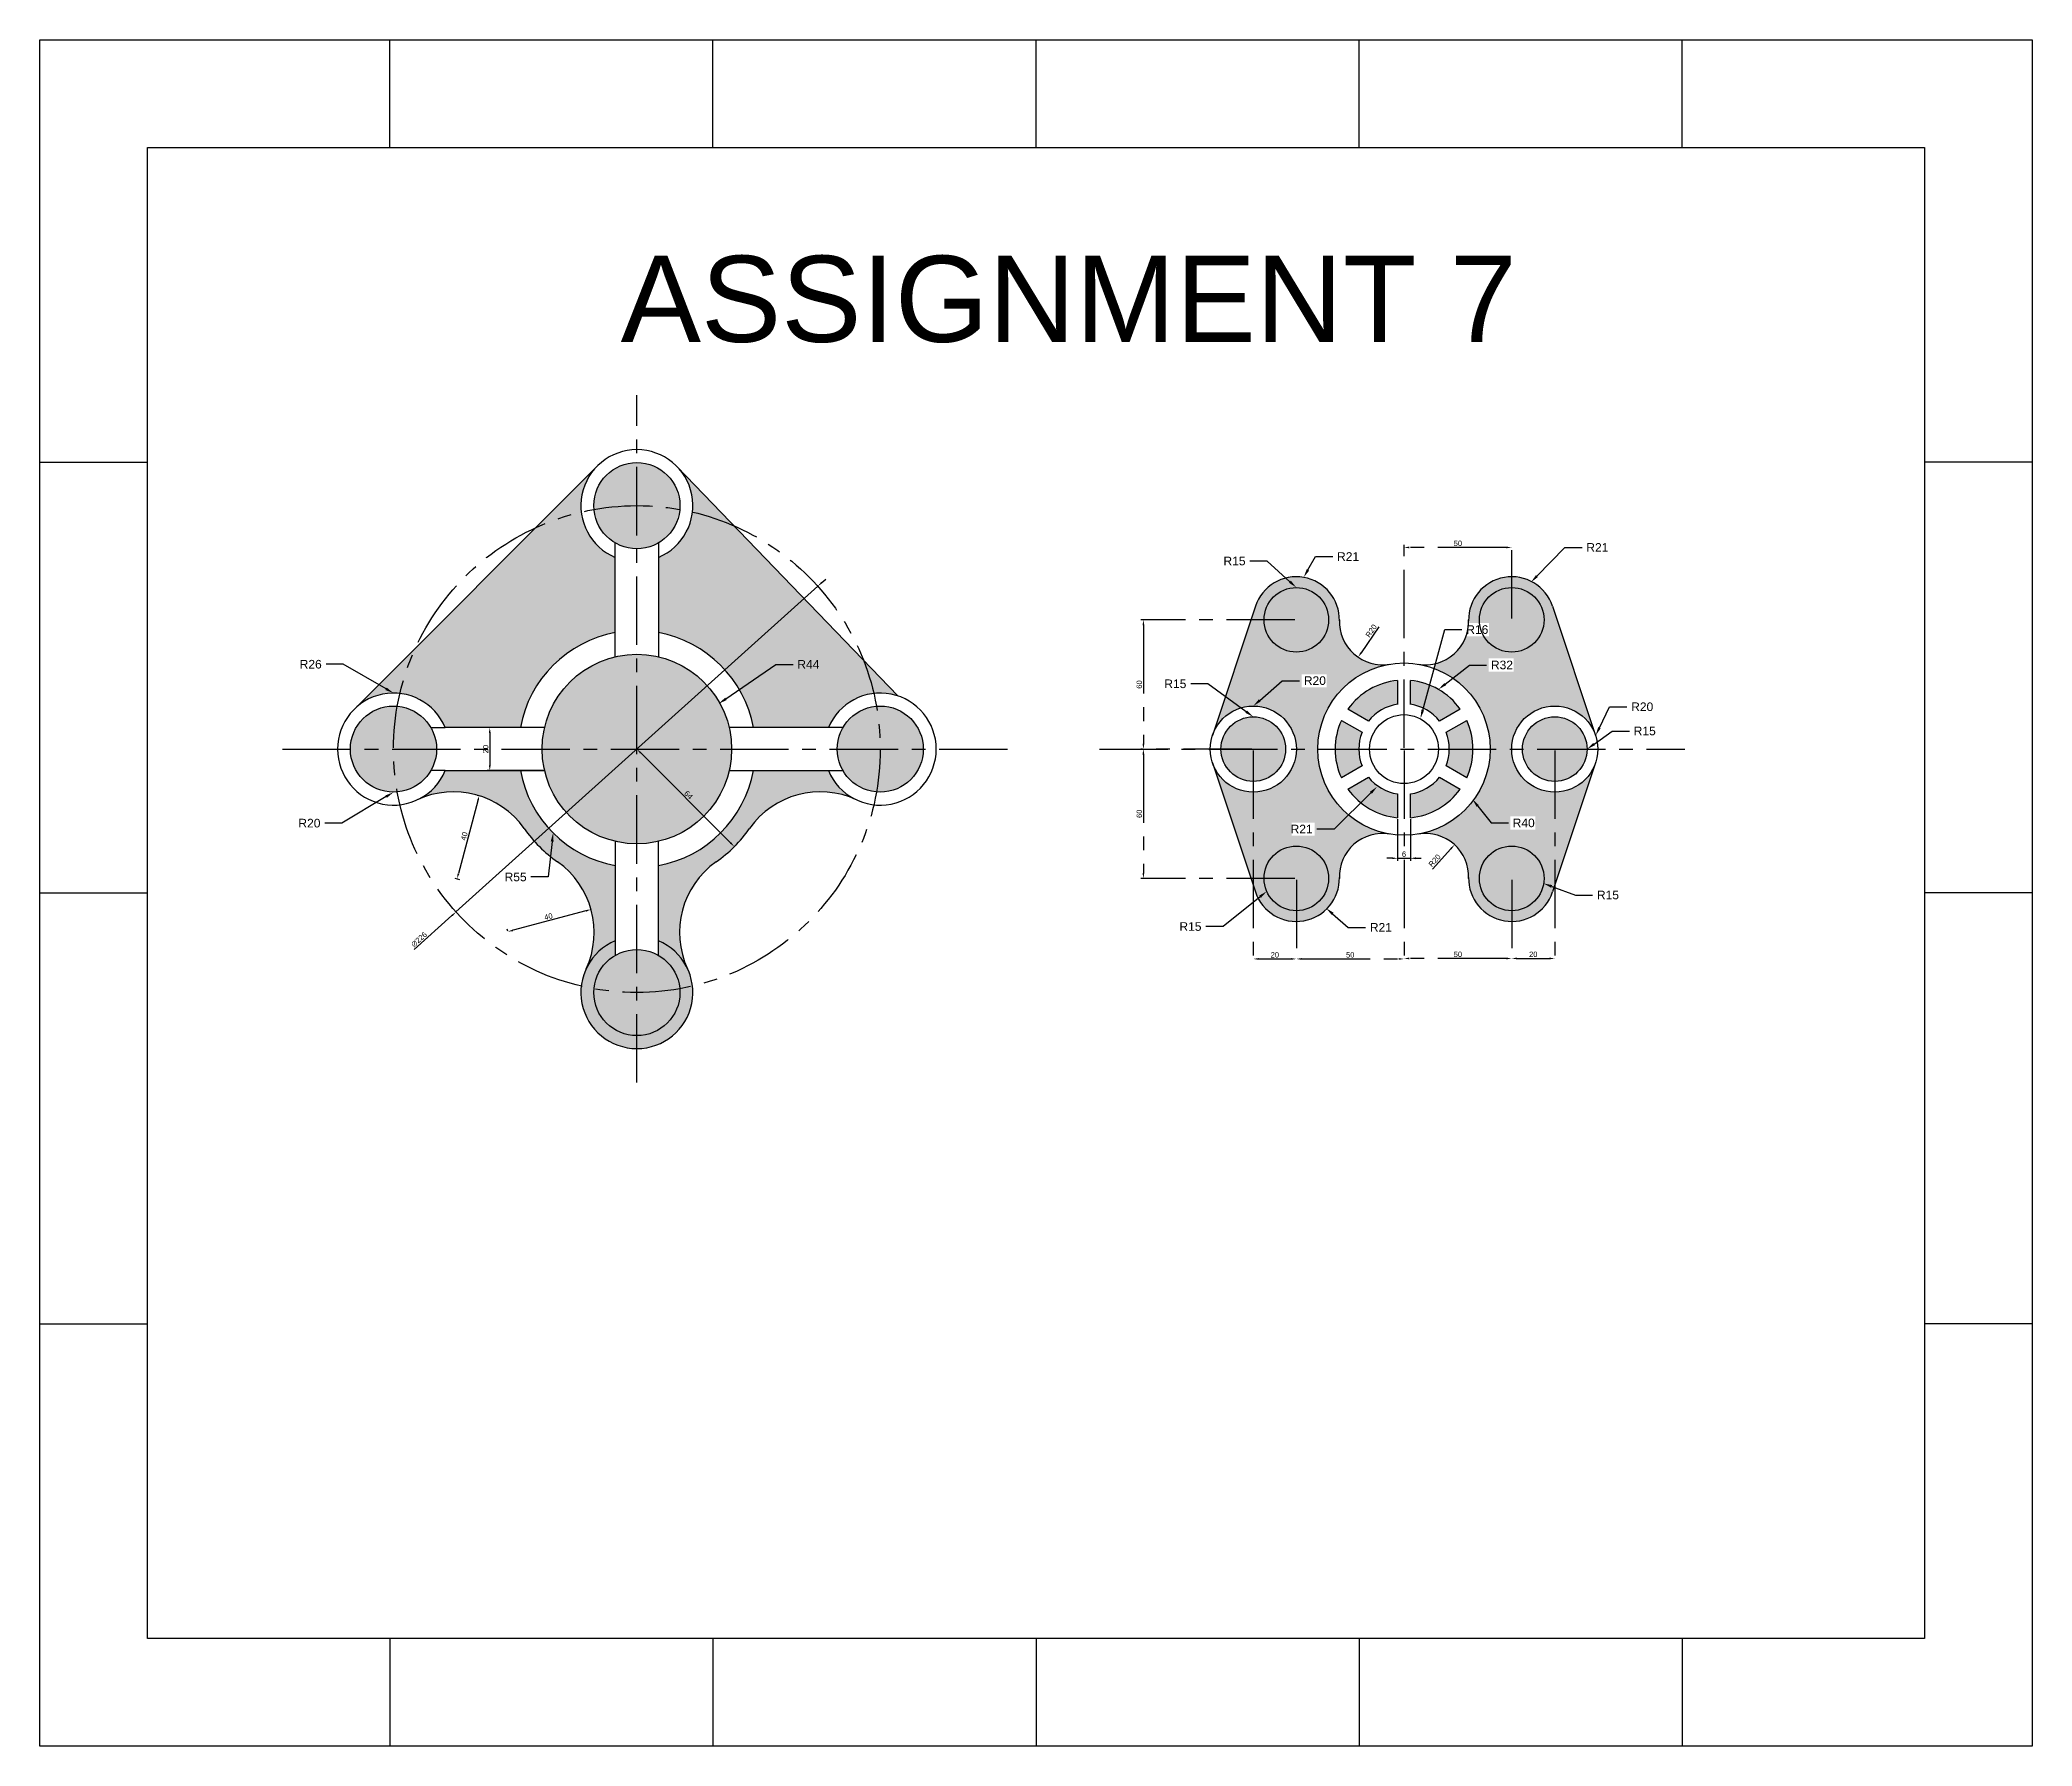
# Model space of a CAD drawing. Header units: millimetres. Extents: x 1730 to 2655, y 849 to 1641.
import ezdxf
from ezdxf import colors
from ezdxf.entities.mleader import LeaderData, LeaderLine
from ezdxf.math import Vec2, Vec3

# ---------------------------------------------------------------- set-up
doc = ezdxf.new("R2010")
doc.units = ezdxf.units.MM
doc.linetypes.add('CENTER', pattern=[50.8, 31.75, -6.35, 6.35, -6.35])
doc.styles.get("Standard").update_dxf_attribs({"font": 'arial.ttf'})
doc.dimstyles.new('ISO-25', dxfattribs={"dimtxt": 2.5, "dimasz": 2.5, "dimexe": 1.25, "dimexo": 0.625, "dimtad": 1, "dimtxsty": 'Standard', "dimcen": 2.5, "dimadec": 0, "dimazin": 0, "dimtfac": 1, "dimtmove": 0, "dimatfit": 3, "dimfxl": 1, "dimarcsym": 0})

# ---------------------------------------------------------------- blocks, each defined once
blk = doc.blocks.new('*U19')
for p, q in [((-3, 5.54), (-3, -5.54)), ((3, -5.54), (3, 5.54))]:
    blk.add_line(p, q)
blk = doc.blocks.new('*U20')
at = {"color": 0, "linetype": 'ByBlock', "lineweight": -2, "transparency": 16777216}
for p, rotation in [((1513.02, 1007.43), 180), ((1490.23, 994.27), 240), ((1535.82, 994.27), 120), ((1490.23, 967.95), 299.9999999999999), ((1535.82, 967.95), 59.99999999999997)]:
    blk.add_blockref('*U19', p, dxfattribs=dict(at, rotation=rotation))
blk.add_blockref('*U19', (1513.02, 954.79), dxfattribs=at)
blk = doc.blocks.new('*D22')
at = {"color": 0, "linetype": 'CENTER', "lineweight": -2, "transparency": 16777216}
for p, q in [((2363.31, 1310.78), (2363.31, 1212.75)), ((2313.31, 1250.78), (2313.31, 1212.75)), ((2315.81, 1214), (2360.81, 1214))]:
    blk.add_line(p, q, dxfattribs=at)
at = {"color": 0, "linetype": 'CENTER', "transparency": 16777216}
for points in [[(2315.81, 1214.42), (2315.81, 1213.58), (2313.31, 1214)], [(2360.81, 1214.42), (2360.81, 1213.58), (2363.31, 1214)]]:
    blk.add_solid(points, dxfattribs=at)
at = {"layer": 'Defpoints', "color": 0, "linetype": 'CENTER', "transparency": 16777216}
for p in [(2363.31, 1311.4), (2313.31, 1251.4), (2363.31, 1214)]:
    blk.add_point(p, dxfattribs=at)
at = {"color": 0, "linetype": 'CENTER', "transparency": 16777216, "insert": (2338.31, 1215.9), "char_height": 2.5, "attachment_point": 5}
blk.add_mtext('50', dxfattribs=at)
blk = doc.blocks.new('*D23')
at = {"color": 0, "linetype": 'CENTER', "lineweight": -2, "transparency": 16777216}
for p, q in [((2363.31, 1310.78), (2363.31, 1212.98)), ((2413.31, 1250.78), (2413.31, 1212.98)), ((2410.81, 1214.23), (2365.81, 1214.23))]:
    blk.add_line(p, q, dxfattribs=at)
at = {"color": 0, "linetype": 'CENTER', "transparency": 16777216}
for points in [[(2365.81, 1214.65), (2365.81, 1213.81), (2363.31, 1214.23)], [(2410.81, 1214.65), (2410.81, 1213.81), (2413.31, 1214.23)]]:
    blk.add_solid(points, dxfattribs=at)
at = {"layer": 'Defpoints', "color": 0, "linetype": 'CENTER', "transparency": 16777216}
for p in [(2363.31, 1311.4), (2413.31, 1251.4), (2363.31, 1214.23)]:
    blk.add_point(p, dxfattribs=at)
at = {"color": 0, "linetype": 'CENTER', "transparency": 16777216, "insert": (2388.31, 1216.13), "char_height": 2.5, "attachment_point": 5}
blk.add_mtext('50', dxfattribs=at)
blk = doc.blocks.new('*D24')
at = {"color": 0, "linetype": 'CENTER', "lineweight": -2, "transparency": 16777216}
for p, q in [((2433.31, 1310.78), (2433.31, 1212.98)), ((2413.31, 1250.78), (2413.31, 1212.98)), ((2415.81, 1214.23), (2430.81, 1214.23))]:
    blk.add_line(p, q, dxfattribs=at)
at = {"color": 0, "linetype": 'CENTER', "transparency": 16777216}
for points in [[(2415.81, 1214.65), (2415.81, 1213.81), (2413.31, 1214.23)], [(2430.81, 1214.65), (2430.81, 1213.81), (2433.31, 1214.23)]]:
    blk.add_solid(points, dxfattribs=at)
at = {"layer": 'Defpoints', "color": 0, "linetype": 'CENTER', "transparency": 16777216}
for p in [(2433.31, 1311.4), (2413.31, 1251.4), (2433.31, 1214.23)]:
    blk.add_point(p, dxfattribs=at)
at = {"color": 0, "linetype": 'CENTER', "transparency": 16777216, "insert": (2423.31, 1216.13), "char_height": 2.5, "attachment_point": 5}
blk.add_mtext('20', dxfattribs=at)
blk = doc.blocks.new('*D25')
at = {"color": 0, "linetype": 'CENTER', "lineweight": -2, "transparency": 16777216}
for p, q in [((2293.31, 1310.78), (2293.31, 1212.75)), ((2313.31, 1250.78), (2313.31, 1212.75)), ((2295.81, 1214), (2310.81, 1214))]:
    blk.add_line(p, q, dxfattribs=at)
at = {"color": 0, "linetype": 'CENTER', "transparency": 16777216}
for points in [[(2295.81, 1214.42), (2295.81, 1213.58), (2293.31, 1214)], [(2310.81, 1214.42), (2310.81, 1213.58), (2313.31, 1214)]]:
    blk.add_solid(points, dxfattribs=at)
at = {"layer": 'Defpoints', "color": 0, "linetype": 'CENTER', "transparency": 16777216}
for p in [(2293.31, 1311.4), (2313.31, 1251.4), (2313.31, 1214)]:
    blk.add_point(p, dxfattribs=at)
at = {"color": 0, "linetype": 'CENTER', "transparency": 16777216, "insert": (2303.31, 1215.9), "char_height": 2.5, "attachment_point": 5}
blk.add_mtext('20', dxfattribs=at)
blk = doc.blocks.new('*D26')
at = {"color": 0, "linetype": 'CENTER', "lineweight": -2, "transparency": 16777216}
for p, q in [((2312.68, 1371.4), (2241.04, 1371.4)), ((2242.29, 1368.9), (2242.29, 1313.9)), ((2292.68, 1311.4), (2241.04, 1311.4))]:
    blk.add_line(p, q, dxfattribs=at)
at = {"color": 0, "linetype": 'CENTER', "transparency": 16777216}
for points in [[(2241.87, 1368.9), (2242.71, 1368.9), (2242.29, 1371.4)], [(2241.87, 1313.9), (2242.71, 1313.9), (2242.29, 1311.4)]]:
    blk.add_solid(points, dxfattribs=at)
at = {"layer": 'Defpoints', "color": 0, "linetype": 'CENTER', "transparency": 16777216}
for p in [(2313.31, 1371.4), (2242.29, 1311.4), (2293.31, 1311.4)]:
    blk.add_point(p, dxfattribs=at)
at = {"color": 0, "linetype": 'CENTER', "transparency": 16777216, "insert": (2240.39, 1341.4), "char_height": 2.5, "attachment_point": 5, "rotation": 90}
blk.add_mtext('60', dxfattribs=at)
blk = doc.blocks.new('*D27')
at = {"color": 0, "linetype": 'CENTER', "lineweight": -2, "transparency": 16777216}
for p, q in [((2292.68, 1311.4), (2241.04, 1311.4)), ((2242.29, 1308.9), (2242.29, 1253.9)), ((2312.68, 1251.4), (2241.04, 1251.4))]:
    blk.add_line(p, q, dxfattribs=at)
at = {"color": 0, "linetype": 'CENTER', "transparency": 16777216}
for points in [[(2241.87, 1308.9), (2242.71, 1308.9), (2242.29, 1311.4)], [(2241.87, 1253.9), (2242.71, 1253.9), (2242.29, 1251.4)]]:
    blk.add_solid(points, dxfattribs=at)
at = {"layer": 'Defpoints', "color": 0, "linetype": 'CENTER', "transparency": 16777216}
for p in [(2293.31, 1311.4), (2242.29, 1251.4), (2313.31, 1251.4)]:
    blk.add_point(p, dxfattribs=at)
at = {"color": 0, "linetype": 'CENTER', "transparency": 16777216, "insert": (2240.39, 1281.4), "char_height": 2.5, "attachment_point": 5, "rotation": 90}
blk.add_mtext('60', dxfattribs=at)
blk = doc.blocks.new('*D28')
at = {"color": 0, "linetype": 'CENTER', "lineweight": -2, "transparency": 16777216}
for p, q in [((2363.31, 1312.03), (2363.31, 1406.25)), ((2413.31, 1372.03), (2413.31, 1406.25)), ((2410.81, 1405), (2365.81, 1405))]:
    blk.add_line(p, q, dxfattribs=at)
at = {"color": 0, "linetype": 'CENTER', "transparency": 16777216}
for points in [[(2365.81, 1405.42), (2365.81, 1404.59), (2363.31, 1405)], [(2410.81, 1405.42), (2410.81, 1404.59), (2413.31, 1405)]]:
    blk.add_solid(points, dxfattribs=at)
at = {"layer": 'Defpoints', "color": 0, "linetype": 'CENTER', "transparency": 16777216}
for p in [(2363.31, 1405), (2413.31, 1371.4), (2363.31, 1311.4)]:
    blk.add_point(p, dxfattribs=at)
at = {"color": 0, "linetype": 'CENTER', "transparency": 16777216, "insert": (2388.31, 1406.9), "char_height": 2.5, "attachment_point": 5}
blk.add_mtext('50', dxfattribs=at)
blk = doc.blocks.new('*D29')
at = {"color": 0, "linetype": 'CENTER', "lineweight": -2, "transparency": 16777216}
blk.add_line((2376.48, 1255.72), (2385.1, 1265.18), dxfattribs=at)
at = {"color": 0, "linetype": 'CENTER', "transparency": 16777216}
blk.add_solid([(2384.79, 1265.46), (2385.41, 1264.9), (2386.78, 1267.03)], dxfattribs=at)
at = {"layer": 'Defpoints', "color": 0, "linetype": 'CENTER', "transparency": 16777216}
for p in [(2386.78, 1267.03), (2373.31, 1252.24)]:
    blk.add_point(p, dxfattribs=at)
at = {"color": 0, "linetype": 'CENTER', "transparency": 16777216, "insert": (2377.5, 1259.67), "char_height": 2.5, "attachment_point": 5, "rotation": 47.67601}
blk.add_mtext('R20', dxfattribs=at)
blk = doc.blocks.new('*D30')
at = {"color": 0, "linetype": 'CENTER', "lineweight": -2, "transparency": 16777216}
for p, q in [((2360.31, 1278.92), (2360.31, 1259.48)), ((2366.31, 1278.92), (2366.31, 1259.48)), ((2357.81, 1260.73), (2355.31, 1260.73)), ((2360.31, 1260.73), (2366.31, 1260.73)), ((2368.81, 1260.73), (2371.31, 1260.73))]:
    blk.add_line(p, q, dxfattribs=at)
at = {"color": 0, "linetype": 'CENTER', "transparency": 16777216}
for points in [[(2357.81, 1261.15), (2357.81, 1260.31), (2360.31, 1260.73)], [(2368.81, 1261.15), (2368.81, 1260.31), (2366.31, 1260.73)]]:
    blk.add_solid(points, dxfattribs=at)
at = {"layer": 'Defpoints', "color": 0, "linetype": 'CENTER', "transparency": 16777216}
for p in [(2360.31, 1279.54), (2366.31, 1279.54), (2366.31, 1260.73)]:
    blk.add_point(p, dxfattribs=at)
at = {"color": 0, "linetype": 'CENTER', "transparency": 16777216, "insert": (2363.31, 1262.63), "char_height": 2.5, "attachment_point": 5}
blk.add_mtext('6', dxfattribs=at)
blk = doc.blocks.new('*D31')
at = {"color": 0, "linetype": 'CENTER', "lineweight": -2, "transparency": 16777216}
blk.add_line((2351.67, 1368.2), (2343.39, 1356.13), dxfattribs=at)
at = {"color": 0, "linetype": 'CENTER', "transparency": 16777216}
blk.add_solid([(2343.05, 1356.37), (2343.74, 1355.9), (2341.98, 1354.07)], dxfattribs=at)
at = {"layer": 'Defpoints', "color": 0, "linetype": 'CENTER', "transparency": 16777216}
for p in [(2353.3, 1370.56), (2341.98, 1354.07)]:
    blk.add_point(p, dxfattribs=at)
at = {"color": 0, "linetype": 'CENTER', "transparency": 16777216, "insert": (2348.07, 1366.3), "char_height": 2.5, "attachment_point": 5, "rotation": 55.53745}
blk.add_mtext('R20', dxfattribs=at)
blk = doc.blocks.new('*D32')
at = {"color": 0, "lineweight": -2, "transparency": 16777216}
for p, q in [((2092.94, 1388.68), (2094.8, 1390.35)), ((2091.08, 1387.01), (1923.12, 1235.8)), ((1903.75, 1218.37), (1921.26, 1234.13))]:
    blk.add_line(p, q, dxfattribs=at)
at = {"color": 0, "transparency": 16777216}
for points in [[(2092.66, 1388.99), (2093.22, 1388.37), (2091.08, 1387.01)], [(1920.98, 1234.44), (1921.54, 1233.82), (1923.12, 1235.8)]]:
    blk.add_solid(points, dxfattribs=at)
at = {"layer": 'Defpoints', "color": 0, "transparency": 16777216}
for p in [(2091.08, 1387.01), (1923.12, 1235.8)]:
    blk.add_point(p, dxfattribs=at)
at = {"color": 0, "transparency": 16777216, "insert": (1905.96, 1223.01), "char_height": 2.5, "attachment_point": 5, "rotation": 41.99386}
blk.add_mtext('∅226', dxfattribs=at)
blk = doc.blocks.new('*D33')
at = {"color": 0, "lineweight": -2, "transparency": 16777216}
for p, q in [((2007.54, 1311.85), (2007.98, 1312.29)), ((2050.59, 1267.92), (2008.87, 1309.64)), ((2052.8, 1266.59), (2053.24, 1267.03))]:
    blk.add_line(p, q, dxfattribs=at)
at = {"color": 0, "transparency": 16777216}
for points in [[(2009.16, 1309.93), (2008.57, 1309.34), (2007.1, 1311.4)], [(2050.88, 1268.21), (2050.29, 1267.62), (2052.36, 1266.15)]]:
    blk.add_solid(points, dxfattribs=at)
at = {"layer": 'Defpoints', "color": 0, "transparency": 16777216}
for p in [(2007.1, 1311.4), (2007.1, 1311.4), (2052.36, 1266.15)]:
    blk.add_point(p, dxfattribs=at)
at = {"color": 0, "transparency": 16777216, "insert": (2031.07, 1290.12), "char_height": 2.5, "attachment_point": 5, "rotation": 315}
blk.add_mtext('64', dxfattribs=at)
blk = doc.blocks.new('*D34')
at = {"color": 0, "lineweight": -2, "transparency": 16777216}
for p, q in [((1963.63, 1321.4), (1937.55, 1321.4)), ((1938.8, 1318.9), (1938.8, 1303.9)), ((1963.63, 1301.4), (1937.55, 1301.4))]:
    blk.add_line(p, q, dxfattribs=at)
at = {"color": 0, "transparency": 16777216}
for points in [[(1938.38, 1318.9), (1939.22, 1318.9), (1938.8, 1321.4)], [(1938.38, 1303.9), (1939.22, 1303.9), (1938.8, 1301.4)]]:
    blk.add_solid(points, dxfattribs=at)
at = {"layer": 'Defpoints', "color": 0, "transparency": 16777216}
for p in [(1964.25, 1321.4), (1938.8, 1301.4), (1964.25, 1301.4)]:
    blk.add_point(p, dxfattribs=at)
at = {"color": 0, "transparency": 16777216, "insert": (1936.9, 1311.4), "char_height": 2.5, "attachment_point": 5, "rotation": 90}
blk.add_mtext('20', dxfattribs=at)
blk = doc.blocks.new('*D35')
at = {"color": 0, "lineweight": -2, "transparency": 16777216}
for p, q in [((1933.28, 1287.41), (1924.25, 1253.59)), ((1932.93, 1290.09), (1935.13, 1289.5)), ((1922.62, 1251.44), (1924.82, 1250.85))]:
    blk.add_line(p, q, dxfattribs=at)
at = {"color": 0, "transparency": 16777216}
for points in [[(1932.87, 1287.51), (1933.68, 1287.3), (1933.92, 1289.82)], [(1923.85, 1253.7), (1924.66, 1253.48), (1923.61, 1251.17)]]:
    blk.add_solid(points, dxfattribs=at)
at = {"layer": 'Defpoints', "color": 0, "transparency": 16777216}
for p in [(1932.33, 1290.25), (1922.02, 1251.6), (1923.61, 1251.17)]:
    blk.add_point(p, dxfattribs=at)
at = {"color": 0, "transparency": 16777216, "insert": (1926.93, 1270.99), "char_height": 2.5, "attachment_point": 5, "rotation": 75.06275}
blk.add_mtext('40', dxfattribs=at)
blk = doc.blocks.new('*D36')
at = {"color": 0, "lineweight": -2, "transparency": 16777216}
for p, q in [((1983.44, 1236.33), (1949.62, 1227.31)), ((1985.78, 1237.23), (1985.53, 1238.18)), ((1947.13, 1226.92), (1946.88, 1227.87))]:
    blk.add_line(p, q, dxfattribs=at)
at = {"color": 0, "transparency": 16777216}
for points in [[(1983.33, 1236.73), (1983.54, 1235.93), (1985.85, 1236.97)], [(1949.51, 1227.71), (1949.73, 1226.91), (1947.2, 1226.66)]]:
    blk.add_solid(points, dxfattribs=at)
at = {"layer": 'Defpoints', "color": 0, "transparency": 16777216}
for p in [(1985.94, 1236.63), (1947.2, 1226.66), (1947.3, 1226.32)]:
    blk.add_point(p, dxfattribs=at)
at = {"color": 0, "transparency": 16777216, "insert": (1966.04, 1233.66), "char_height": 2.5, "attachment_point": 5, "rotation": 14.93725}
blk.add_mtext('40', dxfattribs=at)

msp = doc.modelspace()

# ---------------------------------------------------------------- hatches: boundary and pattern name
at = {"linetype": 'CENTER'}
h = msp.add_hatch(color=256, dxfattribs=at)
h.set_gradient(color1=(205, 105, 40), color2=(255, 255, 0), tint=1, name='SPHERICAL')
h.paths.add_polyline_path([(1876.541, 1330.578, -0.5198107), (1918.101, 1321.403), (1953.018, 1321.403, -0.3107409), (1997.101, 1365.487), (1997.101, 1400.403, -0.5337881), (1988.713, 1442.785)])
h.paths.add_polyline_path([(2017.101, 1400.403), (2017.101, 1365.487, -0.3107409), (2061.184, 1321.403), (2096.101, 1321.403, -0.3921052), (2128.248, 1336.094), (2025.828, 1442.439, -0.5278145)])
h.paths.add_polyline_path([(1954.741, 1274.6, 0.0865799), (1970.297, 1259.044, -0.363569), (1983.541, 1209.401, -0.1869552), (1997.101, 1222.403), (1997.101, 1257.32, -0.3107409), (1953.018, 1301.403), (1918.101, 1301.403, -0.1869552), (1905.098, 1287.844, -0.363569)])
h.paths.add_polyline_path([(2043.904, 1259.044, 0.0865799), (2059.46, 1274.6, -0.363569), (2109.104, 1287.844, -0.1869552), (2096.101, 1301.403), (2061.184, 1301.403, -0.3107409), (2017.101, 1257.32), (2017.101, 1222.403, -0.1869552), (2030.661, 1209.401, -0.363569)])
h.paths.add_polyline_path([(2027.101, 1424.403, 1), (1987.101, 1424.403, 1)])
h.paths.add_polyline_path([(1914.101, 1311.403, 1), (1874.101, 1311.403, 1)])
h.paths.add_polyline_path([(2140.101, 1311.403, 1), (2100.101, 1311.403, 1)])
h.paths.add_polyline_path([(2027.101, 1198.403, 1), (1987.101, 1198.403, 1)])
at = {"linetype": 'CENTER', "true_color": 0x4554a5}
h = msp.add_hatch(color=175, dxfattribs=at)
h.set_gradient(color1=(205, 105, 40), color2=(255, 255, 0), tint=1, name='SPHERICAL')
h.paths.add_polyline_path([(2356.633, 1350.843, -0.4706012), (2333.301, 1370.983, 0.859903), (2294.332, 1377.728), (2280.359, 1335.808), (2287.577, 1330.565, -0.5021075), (2313.306, 1311.403), (2323.306, 1311.403, -0.365935)])
h.paths.add_polyline_path([(2315.798, 1340.102), (2315.798, 1346.187), (2327.342, 1346.187), (2327.342, 1340.102)], flags=16)
h.paths.add_polyline_path([(2298.306, 1371.403, -1), (2328.306, 1371.403, -1)], flags=16)
h.paths.add_polyline_path([(2323.306, 1311.403), (2313.306, 1311.403, -0.8508038), (2274.332, 1305.079), (2294.332, 1245.079, 0.859903), (2333.301, 1251.824, -0.4706012), (2356.633, 1271.964, -0.365935)])
h.paths.add_polyline_path([(2321.886, 1277.305), (2321.886, 1271.289), (2311.1, 1271.289), (2311.1, 1277.305)], flags=16)
h.paths.add_polyline_path([(2328.306, 1251.403, -1), (2298.306, 1251.403, -1)], flags=16)
h.paths.add_polyline_path([(2287.577, 1330.565), (2280.359, 1335.808), (2274.332, 1317.728, -0.2443229)])
h.paths.add_polyline_path([(2432.279, 1377.728, 0.859903), (2393.31, 1370.983, -0.0135818), (2393.304, 1369.897), (2398.382, 1369.897, -0.0251589), (2398.306, 1371.403, -1), (2428.306, 1371.403, -0.7645348), (2400.369, 1363.812), (2392.141, 1363.812, -0.2541781), (2377.891, 1351.093), (2377.287, 1348.88, -0.3130987), (2403.306, 1311.403), (2413.306, 1311.403, -0.8508038), (2452.279, 1317.728)])
h.paths.add_polyline_path([(2402.658, 1347.389), (2402.658, 1353.476), (2414.175, 1353.476), (2414.175, 1347.389)], flags=16)
h.paths.add_polyline_path([(2413.306, 1311.403), (2403.306, 1311.403, -0.365935), (2369.978, 1271.964, -0.4706012), (2393.31, 1251.824, 0.859903), (2432.279, 1245.079), (2452.279, 1305.079, -0.8508038)])
h.paths.add_polyline_path([(2412.742, 1280.148), (2424.286, 1280.148), (2424.286, 1274.064), (2412.742, 1274.064)], flags=16)
h.paths.add_polyline_path([(2428.306, 1251.403, -1), (2398.306, 1251.403, -1)], flags=16)
h = msp.add_hatch(color=175, dxfattribs=at)
h.set_gradient(color1=(173, 221, 247), tint=1, name='SPHERICAL')
h.paths.add_polyline_path([(2328.306, 1371.403, 1), (2298.306, 1371.403, 1)])
h = msp.add_hatch(color=175, dxfattribs=at)
h.set_gradient(color1=(173, 221, 247), tint=1, name='SPHERICAL')
h.paths.add_polyline_path([(2428.306, 1371.403, 1), (2398.306, 1371.403, 0.0251589), (2398.382, 1369.897), (2402.751, 1369.897), (2402.751, 1363.812), (2400.369, 1363.812, 0.7645348)])
at = {"true_color": 0xffffff}
h = msp.add_hatch(color=7, dxfattribs=at)
h.set_gradient(color1=(241, 235, 31), color2=(241, 235, 31), tint=1, name='SPHERICAL')
h.paths.add_polyline_path([(2007.101, 1355.403, 0.4142136), (1963.101, 1311.403), (2007.101, 1311.403)])
h.paths.add_polyline_path([(2007.101, 1355.403), (2007.101, 1311.403), (2051.101, 1311.403, 0.4142136)])
h.paths.add_polyline_path([(2007.101, 1311.403), (1963.101, 1311.403, 0.4142136), (2007.101, 1267.403)])
h.paths.add_polyline_path([(2051.101, 1311.403), (2007.101, 1311.403), (2007.101, 1267.403, 0.4142136)])
h.paths.add_polyline_path([(2027.433, 1290.085), (2031.064, 1286.454), (2034.707, 1290.097), (2031.076, 1293.728)], flags=24)
at = {"linetype": 'CENTER', "true_color": 0x4554a5}
h = msp.add_hatch(color=175, dxfattribs=at)
h.set_gradient(color1=(205, 105, 40), color2=(255, 255, 0), tint=1, name='SPHERICAL')
h.paths.add_polyline_path([(2360.306, 1343.263, 0.2182238), (2337.215, 1329.931), (2346.806, 1324.394, -0.1924501), (2360.306, 1332.188)])
h.paths.add_polyline_path([(2343.806, 1319.198), (2334.215, 1324.735, 0.1078429), (2331.306, 1311.403), (2342.306, 1311.403, -0.0953502)])
h.paths.add_polyline_path([(2342.306, 1311.403), (2331.306, 1311.403, 0.1078429), (2334.215, 1298.072), (2343.806, 1303.609, -0.0953502)])
h.paths.add_polyline_path([(2346.806, 1298.413), (2337.215, 1292.876, 0.2182238), (2360.306, 1279.544), (2360.306, 1290.619, -0.1924501)])
h.paths.add_polyline_path([(2389.397, 1292.876), (2379.806, 1298.413, -0.1924501), (2366.306, 1290.619), (2366.306, 1279.544, 0.2182238)])
h.paths.add_polyline_path([(2395.306, 1311.403), (2384.306, 1311.403, -0.0953502), (2382.806, 1303.609), (2392.397, 1298.072, 0.1078429)])
h.paths.add_polyline_path([(2392.397, 1324.735), (2382.806, 1319.198, -0.0953502), (2384.306, 1311.403), (2395.306, 1311.403, 0.1078429)])
h.paths.add_polyline_path([(2375.17, 1341.123), (2372.245, 1330.406, -0.1165631), (2379.806, 1324.394), (2389.397, 1329.931, 0.1443635)])
h.paths.add_polyline_path([(2375.17, 1341.123, 0.0716045), (2366.306, 1343.263), (2366.306, 1332.188, -0.074222), (2372.245, 1330.406)])
h = msp.add_hatch(color=175, dxfattribs=at)
h.set_gradient(color1=(173, 221, 247), tint=1, name='SPHERICAL')
h.paths.add_polyline_path([(2278.306, 1311.403), (2308.306, 1311.403, 1)])
h.paths.add_polyline_path([(2308.306, 1311.403), (2278.306, 1311.403, 1)])
h = msp.add_hatch(color=175, dxfattribs=at)
h.set_gradient(color1=(173, 221, 247), tint=1, name='SPHERICAL')
h.paths.add_polyline_path([(2418.306, 1311.403), (2448.306, 1311.403, 1)])
h.paths.add_polyline_path([(2448.306, 1311.403), (2418.306, 1311.403, 1)])
h = msp.add_hatch(color=175, dxfattribs=at)
h.set_gradient(color1=(173, 221, 247), tint=1, name='SPHERICAL')
h.paths.add_polyline_path([(2298.306, 1251.403, 1), (2328.306, 1251.403, 1)])
h = msp.add_hatch(color=175, dxfattribs=at)
h.set_gradient(color1=(173, 221, 247), tint=1, name='SPHERICAL')
h.paths.add_polyline_path([(2428.306, 1251.403, 1), (2398.306, 1251.403, 1)])
at = {"true_color": 0xffffff}
h = msp.add_hatch(color=7, dxfattribs=at)
h.set_gradient(color1=(241, 235, 31), color2=(242, 103, 34), tint=1, name='SPHERICAL')
h.paths.add_polyline_path([(1997.101, 1215.724), (1997.101, 1222.403, 0.271572), (1981.273, 1201.395, 0.0133448), (1987.179, 1200.173, -0.2443421)])
h.paths.add_polyline_path([(1987.101, 1198.403, -0.0221565), (1987.179, 1200.173, -0.0133448), (1981.273, 1201.395, 0.4484017), (2007.101, 1172.403), (2007.101, 1178.403, -0.4142136)])
h.paths.add_polyline_path([(2032.928, 1201.395, -0.0133448), (2027.022, 1200.173, -0.0221565), (2027.101, 1198.403, -0.4142136), (2007.101, 1178.403), (2007.101, 1172.403, 0.4484017)])
h.paths.add_polyline_path([(2017.101, 1222.403), (2017.101, 1215.724, -0.2443421), (2027.022, 1200.173, 0.0133448), (2032.928, 1201.395, 0.271572)])

# ---------------------------------------------------------------- linework, layer by layer
at = {"color": 7, "true_color": 0xffffff}
for p, q in [((1892.425, 1590.616), (1892.425, 1640.616)), ((2042.425, 1590.616), (2042.425, 1640.616)), ((2192.425, 1590.616), (2192.425, 1640.616)), ((2342.425, 1590.616), (2342.425, 1640.616)), ((2492.425, 1590.616), (2492.425, 1640.616)), ((1729.893, 1444.614), (1779.893, 1444.614)), ((2654.956, 1444.614), (2604.956, 1444.614)), ((1729.893, 1244.614), (1779.893, 1244.614)), ((2654.956, 1244.614), (2604.956, 1244.614)), ((1729.893, 1044.614), (1779.893, 1044.614)), ((2654.956, 1044.614), (2604.956, 1044.614)), ((1892.425, 898.612), (1892.425, 848.612)), ((2042.425, 898.612), (2042.425, 848.612)), ((2192.425, 898.612), (2192.425, 848.612)), ((2342.425, 898.612), (2342.425, 848.612)), ((2492.425, 898.612), (2492.425, 848.612))]:
    msp.add_line(p, q, dxfattribs=at)
at = {"color": 244, "linetype": 'CENTER', "true_color": 0x991b1e}
for p, q in [((2007.101, 1156.624), (2007.101, 1475.677)), ((1842.609, 1311.403), (2184.15, 1311.403))]:
    msp.add_line(p, q, dxfattribs=at)
for p, q in [((1876.541, 1330.578), (1988.713, 1442.785)), ((2128.248, 1336.094), (2025.828, 1442.439)), ((1997.101, 1354.252), (1997.101, 1400.403)), ((2017.101, 1400.403), (2017.101, 1354.252)), ((2294.332, 1377.728), (2274.332, 1317.728)), ((2432.279, 1377.728), (2452.279, 1317.728)), ((1964.252, 1321.403), (1918.101, 1321.403)), ((2102.78, 1321.403), (2049.949, 1321.403)), ((2274.332, 1305.079), (2294.332, 1245.079)), ((2452.279, 1305.079), (2432.279, 1245.079)), ((1918.101, 1301.403), (1964.252, 1301.403)), ((2049.949, 1301.403), (2102.78, 1301.403)), ((1997.101, 1268.555), (1997.101, 1215.724)), ((2017.101, 1215.724), (2017.101, 1268.555))]:
    msp.add_line(p, q)
at = {"linetype": 'CENTER'}
for p, q in [((1997.101, 1400.403), (1997.101, 1407.083)), ((2017.101, 1407.083), (2017.101, 1400.403)), ((1911.421, 1321.403), (1918.101, 1321.403)), ((1918.101, 1301.403), (1911.421, 1301.403))]:
    msp.add_line(p, q, dxfattribs=at)
at = {"color": 175, "linetype": 'CENTER', "true_color": 0x4554a5}
msp.add_line((2221.95, 1311.403), (2493.694, 1311.403), dxfattribs=at)
at = {"color": 7, "true_color": 0xffffff}
for points in [[(1729.893, 1640.616), (2654.956, 1640.616), (2654.956, 848.612), (1729.893, 848.612)], [(1779.893, 1590.616), (2604.956, 1590.616), (2604.956, 898.612), (1779.893, 898.612)]]:
    msp.add_lwpolyline(points, close=True, dxfattribs=at)
for centre, radius in [((2007.101, 1424.403), 20), ((2313.306, 1371.403), 15), ((2413.306, 1371.403), 15), ((2007.101, 1311.403), 44), ((2363.306, 1311.403), 40), ((1894.101, 1311.403), 20), ((2120.101, 1311.403), 20), ((2293.306, 1311.403), 20), ((2293.306, 1311.403), 15), ((2363.306, 1311.403), 16), ((2433.306, 1311.403), 20), ((2433.306, 1311.403), 15), ((2313.306, 1251.403), 15), ((2413.306, 1251.403), 15), ((2007.101, 1198.403), 20)]:
    msp.add_circle(centre, radius)
at = {"color": 244, "linetype": 'CENTER', "true_color": 0x991b1e}
msp.add_circle((2007.101, 1311.403), 113, dxfattribs=at)
for centre, radius, start, end in [((2007.101, 1424.403), 26, 292.619865, 247.380135), ((2313.306, 1371.403), 20, 358.795703, 161.565051), ((2413.306, 1371.403), 20, 18.434949, 181.204297), ((2353.297, 1370.563), 20, 177.590873, 279.602625), ((2373.315, 1370.563), 20, 260.397375, 2.409127), ((2007.101, 1311.403), 55, 100.475682, 169.524318), ((2007.101, 1311.403), 55, 10.475682, 79.524318), ((2363.306, 1311.403), 32, 95.379379, 144.620621), ((2363.306, 1311.403), 32, 35.379379, 84.620621), ((1894.101, 1311.403), 26, 22.619865, 337.380135), ((2120.101, 1311.403), 26, 202.619865, 157.380135), ((2363.306, 1311.403), 21, 98.213211, 141.786789), ((2363.306, 1311.403), 21, 38.213211, 81.786789), ((2363.306, 1311.403), 32, 155.379379, 204.620621), ((2363.306, 1311.403), 32, 335.379379, 24.620621), ((2363.306, 1311.403), 21, 158.213211, 201.786789), ((2363.306, 1311.403), 21, 338.213211, 21.786789), ((2007.101, 1311.403), 55, 190.475682, 259.524318), ((2007.101, 1311.403), 55, 280.475682, 349.524318), ((2363.306, 1311.403), 21, 218.213211, 261.786789), ((2363.306, 1311.403), 21, 278.213211, 321.786789), ((1922.017, 1251.598), 40, 35.103353, 115.022152), ((2092.185, 1251.598), 40, 64.977848, 144.896647), ((2363.306, 1311.403), 32, 215.379379, 264.620621), ((2363.306, 1311.403), 32, 275.379379, 324.620621), ((2007.101, 1311.403), 64, 215.103353, 234.896647), ((2007.101, 1311.403), 64, 305.103353, 324.896647), ((2353.297, 1252.244), 20, 80.397375, 182.409127), ((2373.315, 1252.244), 20, 357.590873, 99.602625), ((1947.295, 1226.319), 40, 334.977848, 54.896647), ((2066.906, 1226.319), 40, 125.103353, 205.022152), ((2313.306, 1251.403), 20, 198.434949, 1.204297), ((2413.306, 1251.403), 20, 178.795703, 341.565051), ((2007.101, 1198.403), 26, 112.619865, 67.380135)]:
    msp.add_arc(centre, radius, start, end)

# ---------------------------------------------------------------- block references
msp.add_blockref('*U20', (850.285, 330.293))

# ---------------------------------------------------------------- texts
at = {"color": 31}
msp.add_text('    ASSIGNMENT 7', height=40, dxfattribs=at).set_placement((1937.501, 1500.4))

# ---------------------------------------------------------------- dimensions: what is measured, and where the dimension line sits
at = {"color": 175, "linetype": 'CENTER', "true_color": 0x4554a5}
for base, p1, p2, picture, middle in [((2363.306, 1405.002), (2413.306, 1371.403), (2363.306, 1311.403), '*D28', (2388.306, 1406.904)), ((2366.306, 1260.729), (2360.306, 1279.544), (2366.306, 1279.544), '*D30', (2363.306, 1262.63))]:
    dim = msp.add_linear_dim(base=base, p1=p1, p2=p2, dimstyle='ISO-25', dxfattribs=at)
    dim.commit()
    dim.dimension.update_dxf_attribs({"geometry": picture, "text_midpoint": middle})
at = {"color": 7, "true_color": 0xffffff}
dim = msp.add_diameter_dim_2p(p1=(2091.084, 1387.006), p2=(1923.117, 1235.801), dimstyle='ISO-25', dxfattribs=at)
dim.commit()
dim.dimension.update_dxf_attribs({"geometry": '*D32', "text_midpoint": (1907.282, 1221.546), "dimtype": 163})
at = {"color": 175, "linetype": 'CENTER', "true_color": 0x4554a5}
for base, p1, p2, picture, middle in [((2242.29, 1311.403), (2313.306, 1371.403), (2293.306, 1311.403), '*D26', (2240.389, 1341.403)), ((2242.29, 1251.403), (2293.306, 1311.403), (2313.306, 1251.403), '*D27', (2240.389, 1281.403))]:
    dim = msp.add_linear_dim(base=base, p1=p1, p2=p2, angle=90, dimstyle='ISO-25', dxfattribs=at)
    dim.commit()
    dim.dimension.update_dxf_attribs({"geometry": picture, "text_midpoint": middle})
for center, mpoint, picture, middle in [((2353.297, 1370.563), (2341.98, 1354.073), '*D31', (2349.633, 1365.224)), ((2373.315, 1252.244), (2386.781, 1267.031), '*D29', (2378.91, 1258.388))]:
    dim = msp.add_radius_dim(center=center, mpoint=mpoint, dimstyle='ISO-25', dxfattribs=at)
    dim.commit()
    dim.dimension.update_dxf_attribs({"geometry": picture, "text_midpoint": middle, "dimtype": 164})
at = {"color": 7, "true_color": 0xffffff}
dim = msp.add_linear_dim(base=(1938.801, 1301.403), p1=(1964.252, 1321.403), p2=(1964.252, 1301.403), angle=90, dimstyle='ISO-25', dxfattribs=at)
dim.commit()
dim.dimension.update_dxf_attribs({"geometry": '*D34', "text_midpoint": (1936.899, 1311.403)})
for p1, p2, distance, picture, middle in [((2052.356, 1266.149), (2007.101, 1311.403), 0, '*D33', (2031.073, 1290.121)), ((1932.327, 1290.246), (1922.017, 1251.598), 1.648, '*D35', (1926.927, 1270.987)), ((1985.944, 1236.63), (1947.295, 1226.319), -0.356, '*D36', (1966.038, 1233.656))]:
    dim = msp.add_aligned_dim(p1=p1, p2=p2, distance=distance, dimstyle='ISO-25', dxfattribs=at)
    dim.commit()
    dim.dimension.update_dxf_attribs({"geometry": picture, "text_midpoint": middle})
at = {"color": 177, "linetype": 'CENTER', "true_color": 0x293189}
for base, p1, p2, picture, middle in [((2313.306, 1213.999), (2293.306, 1311.403), (2313.306, 1251.403), '*D25', (2303.306, 1215.9)), ((2363.306, 1213.999), (2313.306, 1251.403), (2363.306, 1311.403), '*D22', (2338.306, 1215.9)), ((2363.306, 1214.23), (2413.306, 1251.403), (2363.306, 1311.403), '*D23', (2388.306, 1216.132)), ((2433.306, 1214.23), (2413.306, 1251.403), (2433.306, 1311.403), '*D24', (2423.306, 1216.132))]:
    dim = msp.add_linear_dim(base=base, p1=p1, p2=p2, dimstyle='ISO-25', dxfattribs=at)
    dim.commit()
    dim.dimension.update_dxf_attribs({"geometry": picture, "text_midpoint": middle})

# ---------------------------------------------------------------- leaders
at = {"color": 175, "linetype": 'CENTER', "true_color": 0x4554a5}
ml = msp.add_multileader_mtext('Standard', dxfattribs=at)
ml.set_content('R21', color=(69, 84, 165))
ml.set_leader_properties()
ml.build(insert=Vec2(0, 0))
ctx = ml.context
ctx.base_point, ctx.plane_origin = Vec3(2445.95, 1405.017), Vec3(2422.254, 1388.866)
notes = []
notes.append((ctx, [(0, (1, 1, 0), (2437.95, 1405.017), (1, 0), 8, [(0, [(2422.254, 1388.866)], 0, [])])]))
ctx.mtext.insert, ctx.mtext.flow_direction = Vec3(2447.95, 1407.017), 5
ml = msp.add_multileader_mtext('Standard', dxfattribs=at)
ml.set_content('R15', color=(69, 84, 165))
ml.set_leader_properties()
ml.build(insert=Vec2(0, 0))
ctx = ml.context
ctx.base_point, ctx.plane_origin = Vec3(2278.129, 1398.682), Vec3(2313.306, 1386.403)
ctx.text_align_type = 2
notes.append((ctx, [(0, (1, 1, 0), (2299.717, 1398.682), (-1, 0), 8, [(0, [(2313.306, 1386.403)], 0, [])])]))
ctx.mtext.insert, ctx.mtext.alignment, ctx.mtext.flow_direction = Vec3(2289.717, 1400.716), 3, 5
ml = msp.add_multileader_mtext('Standard', dxfattribs=at)
ml.set_content('R21', color=(69, 84, 165))
ml.set_leader_properties()
ml.build(insert=Vec2(0, 0))
ctx = ml.context
ctx.base_point, ctx.plane_origin = Vec3(2330.206, 1400.789), Vec3(2316.717, 1391.11)
notes.append((ctx, [(0, (1, 1, 0), (2322.206, 1400.789), (1, 0), 8, [(0, [(2316.717, 1391.11)], 0, [])])]))
ctx.mtext.insert, ctx.mtext.flow_direction = Vec3(2332.206, 1402.789), 5
ml = msp.add_multileader_mtext('Standard', dxfattribs=at)
ml.set_content('R16', color=(69, 84, 165))
ml.set_leader_properties()
ml.build(insert=Vec2(0, 0))
ctx = ml.context
ctx.base_point, ctx.plane_origin = Vec3(2390.195, 1366.863), Vec3(2370.951, 1325.666)
notes.append((ctx, [(0, (1, 1, 0), (2382.195, 1366.863), (1, 0), 8, [(0, [(2370.951, 1325.666)], 0, [])])]))
ctx.mtext.insert, ctx.mtext.flow_direction = Vec3(2392.195, 1368.897), 5
at = {"color": 7, "true_color": 0xffffff}
ml = msp.add_multileader_mtext('Standard', dxfattribs=at)
ml.set_content('R26', color=(255, 255, 255))
ml.set_leader_properties()
ml.build(insert=Vec2(0, 0))
ctx = ml.context
ctx.base_point, ctx.plane_origin = Vec3(1849.228, 1350.771), Vec3(1894.101, 1337.403)
ctx.text_align_type = 2
notes.append((ctx, [(0, (1, 1, 0), (1870.783, 1350.771), (-1, 0), 8, [(0, [(1894.101, 1337.403)], 0, [])])]))
ctx.mtext.insert, ctx.mtext.alignment, ctx.mtext.flow_direction = Vec3(1860.783, 1352.805), 3, 5
ml = msp.add_multileader_mtext('Standard', dxfattribs=at)
ml.set_content('R44', color=(255, 255, 255))
ml.set_leader_properties()
ml.build(insert=Vec2(0, 0))
ctx = ml.context
ctx.base_point, ctx.plane_origin = Vec3(2079.608, 1350.739), Vec3(2045.134, 1332.462)
notes.append((ctx, [(0, (1, 1, 0), (2071.608, 1350.739), (1, 0), 8, [(0, [(2045.134, 1332.462)], 0, [])])]))
ctx.mtext.insert, ctx.mtext.flow_direction = Vec3(2081.608, 1352.739), 5
at = {"color": 175, "linetype": 'CENTER', "true_color": 0x4554a5}
ml = msp.add_multileader_mtext('Standard', dxfattribs=at)
ml.set_content('R32', color=(69, 84, 165))
ml.set_leader_properties()
ml.build(insert=Vec2(0, 0))
ctx = ml.context
ctx.base_point, ctx.plane_origin = Vec3(2401.658, 1350.441), Vec3(2379.306, 1339.116)
notes.append((ctx, [(0, (1, 1, 0), (2393.658, 1350.441), (1, 0), 8, [(0, [(2379.306, 1339.116)], 0, [])])]))
ctx.mtext.insert, ctx.mtext.flow_direction = Vec3(2403.658, 1352.476), 5
at = {"color": 177, "linetype": 'CENTER', "true_color": 0x293189}
ml = msp.add_multileader_mtext('Standard', dxfattribs=at)
ml.set_content('R15', color=(41, 49, 137))
ml.set_leader_properties()
ml.build(insert=Vec2(0, 0))
ctx = ml.context
ctx.base_point, ctx.plane_origin = Vec3(2250.669, 1341.694), Vec3(2293.306, 1326.403)
ctx.text_align_type = 2
notes.append((ctx, [(0, (1, 1, 0), (2272.257, 1341.694), (-1, 0), 8, [(0, [(2293.306, 1326.403)], 0, [])])]))
ctx.mtext.insert, ctx.mtext.alignment, ctx.mtext.flow_direction = Vec3(2262.257, 1343.728), 3, 5
ml = msp.add_multileader_mtext('Standard', dxfattribs=at)
ml.set_content('R20', color=(41, 49, 137))
ml.set_leader_properties()
ml.build(insert=Vec2(0, 0))
ctx = ml.context
ctx.base_point, ctx.plane_origin = Vec3(2314.798, 1343.153), Vec3(2293.306, 1331.403)
notes.append((ctx, [(0, (1, 1, 0), (2306.798, 1343.153), (1, 0), 8, [(0, [(2293.306, 1331.403)], 0, [])])]))
ctx.mtext.insert, ctx.mtext.flow_direction = Vec3(2316.798, 1345.187), 5
at = {"color": 175, "linetype": 'CENTER', "true_color": 0x4554a5}
ml = msp.add_multileader_mtext('Standard', dxfattribs=at)
ml.set_content('R20', color=(69, 84, 165))
ml.set_leader_properties()
ml.build(insert=Vec2(0, 0))
ctx = ml.context
ctx.base_point, ctx.plane_origin = Vec3(2466.781, 1331.035), Vec3(2452.279, 1317.728)
notes.append((ctx, [(0, (1, 1, 0), (2458.781, 1331.035), (1, 0), 8, [(0, [(2452.279, 1317.728)], 0, [])])]))
ctx.mtext.insert, ctx.mtext.flow_direction = Vec3(2468.781, 1333.069), 5
ml = msp.add_multileader_mtext('Standard', dxfattribs=at)
ml.set_content('R15', color=(69, 84, 165))
ml.set_leader_properties()
ml.build(insert=Vec2(0, 0))
ctx = ml.context
ctx.base_point, ctx.plane_origin = Vec3(2467.953, 1319.8), Vec3(2448.306, 1311.403)
notes.append((ctx, [(0, (1, 1, 0), (2459.953, 1319.8), (1, 0), 8, [(0, [(2448.306, 1311.403)], 0, [])])]))
ctx.mtext.insert, ctx.mtext.flow_direction = Vec3(2469.953, 1321.834), 5
at = {"color": 7, "true_color": 0xffffff}
ml = msp.add_multileader_mtext('Standard', dxfattribs=at)
ml.set_content('R20', color=(255, 255, 255))
ml.set_leader_properties()
ml.build(insert=Vec2(0, 0))
ctx = ml.context
ctx.base_point, ctx.plane_origin = Vec3(1848.639, 1277.012), Vec3(1894.101, 1291.403)
ctx.text_align_type = 2
notes.append((ctx, [(0, (1, 1, 0), (1870.183, 1277.012), (-1, 0), 8, [(0, [(1894.101, 1291.403)], 0, [])])]))
ctx.mtext.insert, ctx.mtext.alignment, ctx.mtext.flow_direction = Vec3(1860.183, 1279.046), 3, 5
at = {"color": 175, "linetype": 'CENTER', "true_color": 0x4554a5}
ml = msp.add_multileader_mtext('Standard', dxfattribs=at)
ml.set_content('R21', color=(69, 84, 165))
ml.set_leader_properties()
ml.build(insert=Vec2(0, 0))
ctx = ml.context
ctx.base_point, ctx.plane_origin = Vec3(2310.1, 1274.305), Vec3(2350.798, 1293.967)
ctx.text_align_type = 2
notes.append((ctx, [(0, (1, 1, 0), (2330.886, 1274.305), (-1, 0), 8, [(0, [(2350.798, 1293.967)], 0, [])])]))
ctx.mtext.insert, ctx.mtext.alignment, ctx.mtext.flow_direction = Vec3(2320.886, 1276.305), 3, 5
ml = msp.add_multileader_mtext('Standard', dxfattribs=at)
ml.set_content('R40', color=(69, 84, 165))
ml.set_leader_properties()
ml.build(insert=Vec2(0, 0))
ctx = ml.context
ctx.base_point, ctx.plane_origin = Vec3(2411.742, 1277.114), Vec3(2395.074, 1288.115)
notes.append((ctx, [(0, (1, 1, 0), (2403.742, 1277.114), (1, 0), 8, [(0, [(2395.074, 1288.115)], 0, [])])]))
ctx.mtext.insert, ctx.mtext.flow_direction = Vec3(2413.742, 1279.148), 5
at = {"color": 7, "true_color": 0xffffff}
ml = msp.add_multileader_mtext('Standard', dxfattribs=at)
ml.set_content('R55', color=(255, 255, 255))
ml.set_leader_properties()
ml.build(insert=Vec2(0, 0))
ctx = ml.context
ctx.base_point, ctx.plane_origin = Vec3(1944.339, 1252.041), Vec3(1968.21, 1272.513)
ctx.text_align_type = 2
notes.append((ctx, [(0, (1, 1, 0), (1965.927, 1252.041), (-1, 0), 8, [(0, [(1968.21, 1272.513)], 0, [])])]))
ctx.mtext.insert, ctx.mtext.alignment, ctx.mtext.flow_direction = Vec3(1955.927, 1254.075), 3, 5
at = {"color": 175, "linetype": 'CENTER', "true_color": 0x4554a5}
ml = msp.add_multileader_mtext('Standard', dxfattribs=at)
ml.set_content('R15', color=(69, 84, 165))
ml.set_leader_properties()
ml.build(insert=Vec2(0, 0))
ctx = ml.context
ctx.base_point, ctx.plane_origin = Vec3(2450.859, 1243.66), Vec3(2428.101, 1249.044)
notes.append((ctx, [(0, (1, 1, 0), (2442.859, 1243.66), (1, 0), 8, [(0, [(2428.101, 1249.044)], 0, [])])]))
ctx.mtext.insert, ctx.mtext.flow_direction = Vec3(2452.859, 1245.694), 5
at = {"color": 177, "linetype": 'CENTER', "true_color": 0x293189}
ml = msp.add_multileader_mtext('Standard', dxfattribs=at)
ml.set_content('R15', color=(41, 49, 137))
ml.set_leader_properties()
ml.build(insert=Vec2(0, 0))
ctx = ml.context
ctx.base_point, ctx.plane_origin = Vec3(2257.677, 1229.032), Vec3(2299.565, 1245.388)
ctx.text_align_type = 2
notes.append((ctx, [(0, (1, 1, 0), (2279.265, 1229.032), (-1, 0), 8, [(0, [(2299.565, 1245.388)], 0, [])])]))
ctx.mtext.insert, ctx.mtext.alignment, ctx.mtext.flow_direction = Vec3(2269.265, 1231.066), 3, 5
at = {"color": 175, "linetype": 'CENTER', "true_color": 0x4554a5}
ml = msp.add_multileader_mtext('Standard', dxfattribs=at)
ml.set_content('R21', color=(69, 84, 165))
ml.set_leader_properties()
ml.build(insert=Vec2(0, 0))
ctx = ml.context
ctx.base_point, ctx.plane_origin = Vec3(2345.445, 1228.661), Vec3(2327.138, 1237.556)
notes.append((ctx, [(0, (1, 1, 0), (2337.445, 1228.661), (1, 0), 8, [(0, [(2327.138, 1237.556)], 0, [])])]))
ctx.mtext.insert, ctx.mtext.flow_direction = Vec3(2347.445, 1230.661), 5
for ctx, leaders in notes:
    for number, flags, end, landing, length, lines in leaders:
        leader = LeaderData()
        leader.index, (leader.has_last_leader_line, leader.has_dogleg_vector, leader.attachment_direction) = number, flags
        leader.last_leader_point, leader.dogleg_vector, leader.dogleg_length = Vec3(end), Vec3(landing), length
        for number, points, colour, breaks in lines:
            line = LeaderLine()
            line.index, line.vertices, line.color, line.breaks = number, Vec3.list(points), colors.encode_raw_color(colour), breaks
            leader.lines.append(line)
        ctx.leaders.append(leader)

doc.saveas('drawing.dxf')
